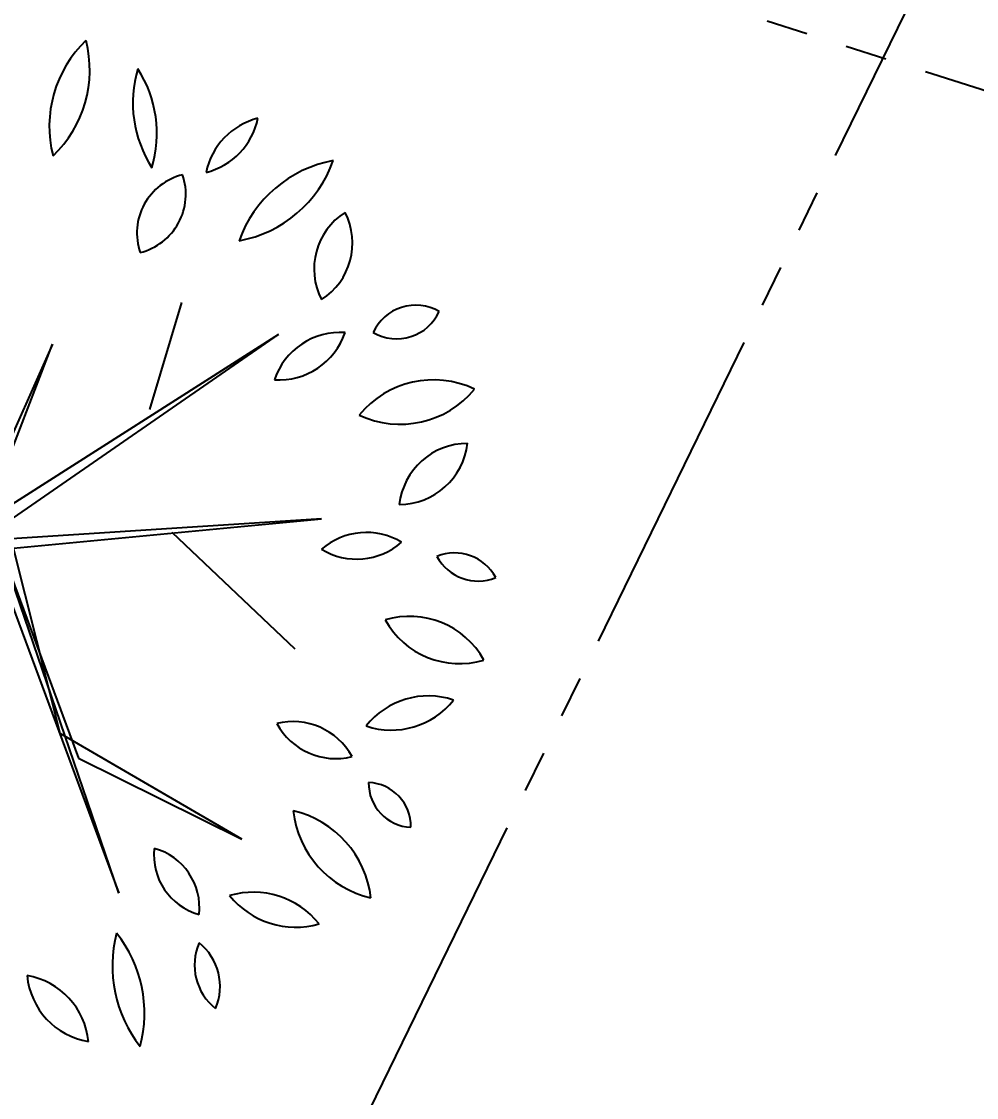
# Model space of a CAD drawing. Header units: inches. Extents: x -1366 to 1207, y -585 to 2554.
# Drawn here: x 398.532 to 401.403, y 2000.475 to 2003.711 of the extents above; entities that cross this region are included whole.
import ezdxf

# ---------------------------------------------------------------- set-up
doc = ezdxf.new("R2010")
doc.units = ezdxf.units.IN
doc.header["$MEASUREMENT"] = 0
doc.header["$PDSIZE"] = 0.05
doc.linetypes.add('HOTWR', pattern=[1.625, 1, -0.125, 0.125, -0.125, 0.125, -0.125])
doc.layers.get('0').update_dxf_attribs({"linetype": 'CONTINUOUS'})
doc.layers.get('DEFPOINTS').update_dxf_attribs({"linetype": 'CONTINUOUS'})
for name, color, linetype in [('DIM', 7, 'CONTINUOUS'), ('Layout', 6, 'HOTWR'), ('Set Back', 10, 'HOTWR'), ('TREE', 114, 'CONTINUOUS')]:
    doc.layers.add(name, color=color, linetype=linetype)
doc.styles.add('style10', font='THSarabun.ttf')
doc.dimstyles.new('C-CC100', dxfattribs={"dimtxt": 0.225, "dimasz": 0.15, "dimexe": 0.25, "dimexo": 0, "dimgap": 0.09, "dimtad": 1, "dimtih": 1, "dimtoh": 1, "dimzin": 0, "dimdsep": 46, "dimtxsty": 'style10', "dimblk1": 'B-2', "dimblk2": 'B-2', "dimsah": 1, "dimcen": 0.09, "dimdle": 0.18, "dimclrd": 1, "dimclre": 7, "dimclrt": 2, "dimadec": 0, "dimazin": 0, "dimtfac": 1, "dimtix": 1, "dimtmove": 2, "dimatfit": 3, "dimldrblk": 'B-2', "dimfxl": 1, "dimtolj": 1, "dimtzin": 0, "dimarcsym": 0})

# ---------------------------------------------------------------- blocks, each defined once
blk = doc.blocks.new('Tree-3')
at = {"layer": 'TREE'}
for p, q in [((0.328, 0.2698), (0.389, 0.4738)), ((0.0042, 0.0188), (0.5741, 0.4128)), ((0.5741, 0.4128), (0.0112, 0.054)), ((0.1426, 0.3941), (-0.0099, 0.054)), ((0.0112, 0.054), (0.1426, 0.3941)), ((0.6562, 0.061), (0.0042, 0.0188)), ((0.0675, 0.0047), (0.6562, 0.061)), ((0.3703, 0.0352), (0.6048, -0.1876)), ((0.1567, -0.3494), (0.0675, 0.0047)), ((0.0464, -0.0023), (0.1918, -0.3963)), ((0.2692, -0.6543), (0.0464, -0.0023)), ((0.0394, -0.0351), (0.2692, -0.6543)), ((0.5038, -0.5511), (0.1567, -0.3494)), ((0.1918, -0.3963), (0.5038, -0.5511))]:
    blk.add_line(p, q, dxfattribs=at)
for centre, radius, start, end in [((0.3638, 0.8102), 0.2276, 133.8117, 194.3077), ((-0.0142, 0.9181), 0.2276, 313.8117, 14.3077), ((0.5244, 0.8553), 0.2287, 163.4642, 212.7906), ((0.113, 0.7965), 0.2287, 343.4642, 32.7906), ((0.5673, 0.6956), 0.1344, 104.1004, 168.465), ((0.4029, 0.8528), 0.1344, 284.1004, 348.465), ((0.7206, 0.5131), 0.2356, 100.3005, 160.4476), ((0.4565, 0.8238), 0.2356, 280.3005, 340.4476), ((0.4182, 0.6066), 0.1147, 103.8914, 198.9039), ((0.2822, 0.6808), 0.1147, 283.8914, 18.9039), ((0.7699, 0.538), 0.1281, 122.5817, 207.18), ((0.587, 0.5874), 0.1281, 302.5817, 27.18), ((0.8362, 0.3798), 0.0892, 59.9815, 155.6676), ((0.7996, 0.4938), 0.0892, 239.9815, 335.6676), ((0.6918, 0.2841), 0.1327, 86.0282, 161.3698), ((0.5752, 0.4589), 0.1327, 266.0282, 341.3698), ((0.8699, 0.1424), 0.1837, 64.7353, 140.5781), ((0.8064, 0.4252), 0.1837, 244.7353, 320.5781), ((0.9354, 0.0732), 0.1318, 90.2529, 173.5221), ((0.8038, 0.2199), 0.1318, 270.2529, 353.5221), ((0.7417, -0.0952), 0.13, 58.8748, 131.2135), ((0.7232, 0.1139), 0.13, 238.8748, 311.2135), ((0.9101, -0.0936), 0.0893, 28.1981, 112.1918), ((0.9551, 0.0313), 0.0893, 208.1981, 292.1918), ((0.8242, -0.2882), 0.1627, 29.1952, 106.7189), ((0.9195, -0.053), 0.1627, 209.1952, 286.7189), ((0.8597, -0.428), 0.1506, 71.3712, 141.7535), ((0.7896, -0.1921), 0.1506, 251.3712, 321.7535), ((0.6015, -0.4554), 0.1289, 28.8072, 103.9199), ((0.6835, -0.2682), 0.1289, 208.8072, 283.9199), ((0.7424, -0.5271), 0.0845, 359.2557, 87.6287), ((0.8304, -0.4438), 0.0845, 179.2557, 267.6287), ((0.5581, -0.6853), 0.1936, 6.5487, 76.8911), ((0.7943, -0.4747), 0.1936, 186.5487, 256.8911), ((0.4532, -0.5817), 0.1172, 173.65, 254.6514), ((0.3057, -0.6817), 0.1172, 353.65, 74.6514), ((0.5257, -0.8135), 0.1612, 38.6962, 106.2415), ((0.6064, -0.5579), 0.1612, 218.6962, 286.2415), ((0.5032, -0.7937), 0.2467, 165.2071, 218.3217), ((0.0712, -0.8836), 0.2467, 345.2071, 38.3217), ((0.5207, -0.791), 0.1072, 156.7754, 231.288), ((0.3551, -0.8323), 0.1072, 336.7754, 51.288), ((0.0704, -0.9507), 0.141, 5.3196, 80.419), ((0.2342, -0.7986), 0.141, 185.3196, 260.419)]:
    blk.add_arc(centre, radius, start, end, dxfattribs=at)
blk = doc.blocks.new('B-2')
at = {"layer": 'DIM', "color": 2}
blk.add_line((0, 1), (0, -1), dxfattribs=at)
at = {"layer": 'DIM'}
blk.add_line((-1, 0), (1, 0), dxfattribs=at)
at = {"layer": 'DIM', "color": 2}
blk.add_circle((0, 0), 0.325, dxfattribs=at)
blk = doc.blocks.new('*D792')
at = {"layer": 'DEFPOINTS', "color": 0, "transparency": 16777216}
for p in [(374.9876, 2007.7898), (374.2109, 2005.5462), (399.3538, 1999.9812)]:
    blk.add_point(p, dxfattribs=at)
at = {"layer": 'DIM', "color": 7, "lineweight": -2, "transparency": 16777216}
for p, q in [((374.9876, 2007.7898), (374.1291, 2005.3099)), ((399.3538, 1999.9812), (398.3017, 1996.942))]:
    blk.add_line(p, q, dxfattribs=at)
at = {"layer": 'DIM', "color": 1, "lineweight": -2, "transparency": 16777216}
for p, q in [((374.9196, 2005.3008), (385.4049, 2001.6711)), ((397.6748, 1997.4236), (387.1895, 2001.0533))]:
    blk.add_line(p, q, dxfattribs=at)
at = {"layer": 'DIM', "color": 1, "lineweight": -2, "transparency": 16777216, "xscale": 0.75, "yscale": 0.75, "zscale": 0.75}
for p, rotation in [((374.2109, 2005.5462), 160.9055121148177), ((398.3835, 1997.1782), 340.9055121148177)]:
    blk.add_blockref('B-2', p, dxfattribs=dict(at, rotation=rotation))
at = {"layer": 'DIM', "color": 2, "transparency": 16777216, "insert": (386.2972, 2001.3622), "char_height": 0.5, "attachment_point": 5, "style": 'style10'}
blk.add_mtext('\\A1;25.58', dxfattribs=at)
blk = doc.blocks.new('*D793')
at = {"layer": 'DEFPOINTS', "color": 0, "transparency": 16777216}
for p in [(417.8187, 2037.7907), (399.3538, 1999.9812), (402.4217, 1998.5217)]:
    blk.add_point(p, dxfattribs=at)
at = {"layer": 'DIM', "color": 7, "lineweight": -2, "transparency": 16777216}
for p, q in [((417.8187, 2037.7907), (420.7229, 2036.409)), ((399.3538, 1999.9812), (402.6474, 1998.4143))]:
    blk.add_line(p, q, dxfattribs=at)
at = {"layer": 'DIM', "color": 1, "lineweight": -2, "transparency": 16777216}
for p, q in [((420.175, 2035.8392), (411.6251, 2017.8673)), ((402.7439, 1999.1989), (411.2937, 2017.1708))]:
    blk.add_line(p, q, dxfattribs=at)
at = {"layer": 'DIM', "color": 1, "lineweight": -2, "transparency": 16777216, "xscale": 0.75, "yscale": 0.75, "zscale": 0.75}
for p, rotation in [((420.4972, 2036.5164), 64.55784553991998), ((402.4217, 1998.5217), 244.55784553992)]:
    blk.add_blockref('B-2', p, dxfattribs=dict(at, rotation=rotation))
at = {"layer": 'DIM', "color": 2, "transparency": 16777216, "insert": (411.4594, 2017.519), "char_height": 0.5, "attachment_point": 5, "style": 'style10'}
blk.add_mtext('\\A1;42.08', dxfattribs=at)

msp = doc.modelspace()

# ---------------------------------------------------------------- linework, layer by layer
at = {"layer": 'Layout'}
msp.add_lwpolyline([(388.8229, 2049.7993), (409.6034, 2041.631), (417.8187, 2037.7907), (399.3538, 1999.9812), (374.9876, 2007.7898)], close=True, dxfattribs=at)
at = {"layer": 'Set Back'}
msp.add_line((374.9428, 2011.992), (406.1823, 2001.9806), dxfattribs=at)

# ---------------------------------------------------------------- block references
at = {"xscale": 1.574803149606299, "yscale": 1.574803149606299, "zscale": 1.574803149606299}
msp.add_blockref('Tree-3', (398.4006, 2002.1199), dxfattribs=at)

# ---------------------------------------------------------------- dimensions: what is measured, and where the dimension line sits
at = {"layer": 'DIM'}
for base, p1, p2, angle, picture, middle in [((402.4217, 1998.5217), (417.8187, 2037.7907), (399.3538, 1999.9812), 64.5578, '*D793', (411.4594, 2017.519)), ((374.2109, 2005.5462), (399.3538, 1999.9812), (374.9876, 2007.7898), 340.9055, '*D792', (386.2972, 2001.3622))]:
    dim = msp.add_linear_dim(base=base, p1=p1, p2=p2, angle=angle, dimstyle='C-CC100', override={"dimtxt": 0.5, "dimasz": 0.75}, dxfattribs=at)
    dim.commit()
    dim.dimension.update_dxf_attribs({"geometry": picture, "text_midpoint": middle})

doc.saveas('drawing.dxf')
